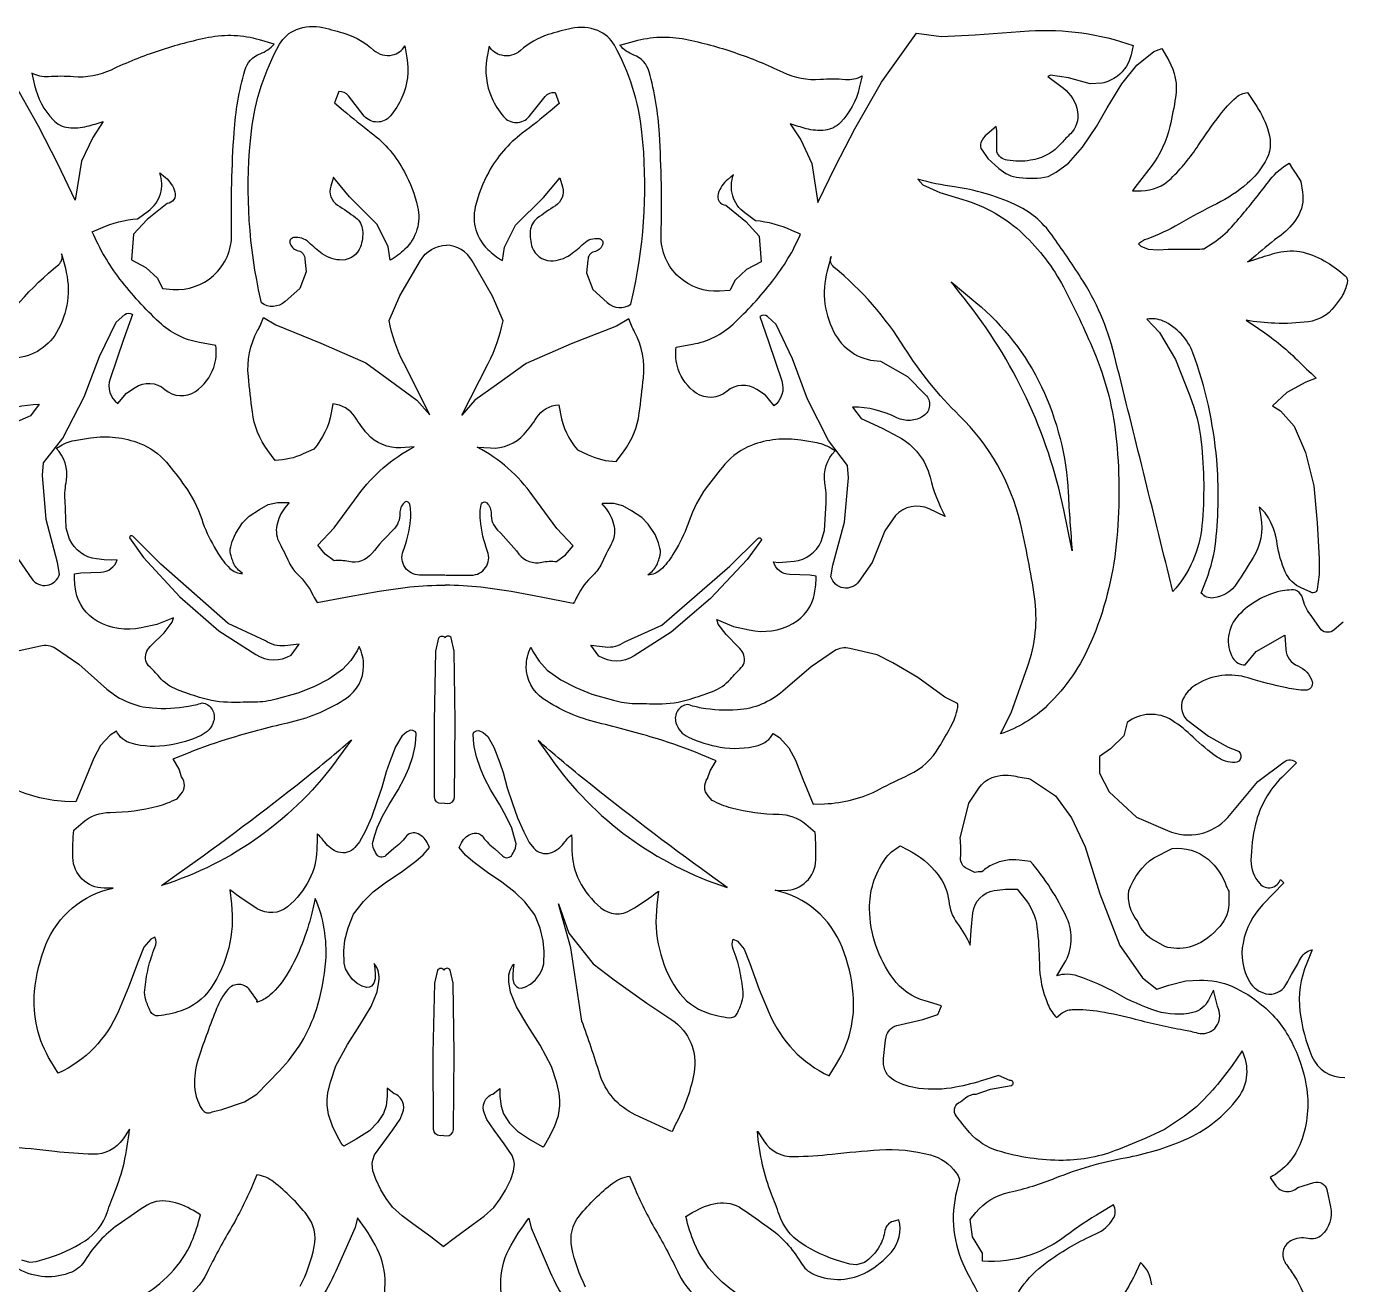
# Model space of a CAD drawing. Header units: millimetres. Extents: x 14385 to 129787, y 107826 to 186798.
# Drawn here: x 24674 to 26580, y 118747 to 120562 of the extents above; entities that cross this region are included whole.
import ezdxf

# ---------------------------------------------------------------- set-up
doc = ezdxf.new("R2010")
doc.units = ezdxf.units.MM
doc.header["$LTSCALE"] = 1000

msp = doc.modelspace()

# ---------------------------------------------------------------- linework, layer by layer
at = {"color": 252, "ltscale": 60}
for points in [[(24468.6, 118365.9, 0), (24487.4, 118344.9, -0.134254)], [(25013.4, 120163.2), (25009.4, 120182.3, -0.079876), (24999.1, 120411.1, -0.099716), (25039.7, 120536.4, -0.17354), (25063.9, 120557.4, -0.149116), (25102.1, 120560.3, -0.024362), (25135.2, 120551.2, -0.103727), (25175.3, 120527.9, 0.241917), (25202.4, 120520.8, 0.20472), (25220.5, 120533.8), (25223.4, 120516.8, -0.14966), (25216.2, 120459.6, -0.071564), (25199.1, 120432.5, -0.462026), (25161.9, 120432.7), (25138.9, 120461.8, 0.25283), (25124.9, 120467.9), (25118.8, 120451.9), (25131.8, 120440.8, 0.01376), (25171.9, 120408.6, -0.107887), (25219.9, 120352.2, -0.065428), (25238.8, 120302, -0.265971), (25220.5, 120240.8, -0.056587), (25199.4, 120224.8), (25196.4, 120243.9), (25180.5, 120276.1), (25140.4, 120316.3), (25120.4, 120340.5), (25117.4, 120344.5), (25113.4, 120331.5, 0.338997), (25123.3, 120304.4, -0.021509), (25149.4, 120286.2, -0.210625), (25159.3, 120268.1, -0.108787), (25156.3, 120244, -0.308748), (25130.1, 120225.1, -0.167773), (25101, 120234.2, -0.033188), (25082, 120250.3, 0.233099), (25059.9, 120257.4, 0.491194), (25054.8, 120248.4, 0.23982), (25066.9, 120238.3, -0.36691), (25075.9, 120226.2), (25077.8, 120208.2), (25068.7, 120184.1), (25047.5, 120165.1, -0.351675), (25013.4, 120163.2, -0.18464)], [(25546.5, 120161.5), (25550.6, 120180.5, 0.079876), (25562.4, 120409.3, 0.099716), (25522.7, 120534.8, 0.17354), (25498.6, 120556, 0.149116), (25460.5, 120559.1, 0.024362), (25427.3, 120550.2, 0.103727), (25387.1, 120527.2, -0.241917), (25359.9, 120520.3, -0.20472), (25341.9, 120533.4), (25338.8, 120516.4, 0.14966), (25345.7, 120459.2, 0.071564), (25362.6, 120432, 0.462026), (25399.8, 120431.9), (25423, 120460.9, -0.25283), (25437.1, 120466.9), (25443.1, 120450.8), (25430, 120439.8, -0.01376), (25389.7, 120407.8, 0.107887), (25341.3, 120351.8, 0.065428), (25322, 120301.7, 0.265971), (25339.9, 120240.4, 0.056587), (25361, 120224.3), (25364, 120243.4), (25380.2, 120275.4), (25420.5, 120315.4), (25440.7, 120339.4), (25443.7, 120343.4), (25447.7, 120330.4, -0.338997), (25437.5, 120303.3, 0.021509), (25411.4, 120285.3, 0.210625), (25401.3, 120267.3, 0.108787), (25404.2, 120243.2, 0.308748), (25430.3, 120224.1, 0.167773), (25459.4, 120233, 0.033188), (25478.5, 120249, -0.233099), (25500.7, 120255.9, -0.491194), (25505.6, 120246.9, -0.23982), (25493.6, 120236.9, 0.36691), (25484.5, 120224.9), (25482.4, 120206.8), (25491.4, 120182.7), (25512.4, 120163.6, 0.351675), (25546.5, 120161.5, 0.18464)], [(25689.2, 120181.1), (25674.1, 120180.1, -0.201835), (25616, 120200.4, -0.219142), (25590.1, 120260.7, 0.021413), (25587.5, 120407.2, 0.051907), (25572.8, 120496.5, 0.240232), (25550.7, 120520.7, -0.127393), (25530.7, 120534.8), (25551.8, 120540.8, -0.119082), (25625.1, 120543.5, -0.032644), (25696.4, 120524.2, -0.029342), (25765.6, 120495.9, 0.131202), (25819.8, 120485.7, -0.038995), (25855.9, 120485.6, 0.142547), (25880, 120490.5), (25876, 120473.5, -0.132886), (25848.7, 120423.4, -0.17566), (25826.6, 120412.4, -0.094996), (25799.4, 120414.5, -0.015958), (25776.4, 120421.6), (25791.4, 120398.5), (25807.3, 120364.3), (25816.2, 120308.1), (25841.4, 120360.2), (25869.7, 120414.3), (25908.1, 120481.4), (25958.6, 120552.2), (25994.2, 120547.4), (26043, 120550), (26120.8, 120555.4, -0.104699), (26270.8, 120534.3), (26268, 120521.1, -0.179823), (26248.2, 120490.3, -0.109638), (26225.6, 120480.1), (26208.8, 120479.2), (26177.8, 120487.7), (26151.6, 120491.5), (26147.8, 120489.7), (26170.3, 120472.7, -0.191687), (26190.8, 120438.9, -0.246451), (26180.4, 120407.1, 0.023821), (26168.1, 120394, -0.092425), (26147.5, 120377.2, -0.084199), (26123, 120368.9, -0.082684), (26089.3, 120369, -0.264376), (26074.3, 120381.2), (26074.4, 120411.2), (26073.5, 120417.8), (26060.3, 120406.6, 0.113533), (26051.5, 120394.7, 0.280001), (26053, 120383.6), (26061.6, 120371.4), (26077.3, 120357.2, 0.157828), (26106.6, 120343.9, 0.072416), (26148.2, 120345.3), (26159.9, 120351.8), (26177.7, 120364.9), (26198.1, 120387.7), (26218, 120417.5), (26233.3, 120444.8), (26254.7, 120479.2), (26276.1, 120506), (26301, 120525.7), (26312.2, 120530.2), (26322.3, 120512.9, -0.173568), (26332.2, 120459.7, -0.017628), (26324, 120417.7, -0.105214), (26296.9, 120360, -0.005117), (26269.9, 120325.1), (26282.6, 120325.1, 0.197675), (26325.7, 120342.7, 0.05177), (26365, 120390.2, -0.014471), (26396.1, 120434.2, -0.051982), (26419.5, 120459.4, -0.148885), (26435.9, 120466.8), (26449.3, 120446.4, -0.07042), (26466.5, 120409.7, -0.211075), (26461.4, 120366.5, -0.080097), (26435.5, 120335.4, -0.065226), (26391.7, 120306.3, 0.017686), (26337, 120276.9, -0.044586), (26290.8, 120255.3, 0.087843), (26278.8, 120248.4), (26282.3, 120244.9), (26292.7, 120240.9), (26307.6, 120239.8), (26321.5, 120240.8), (26349.3, 120240.7, 0.010405), (26373.1, 120241.1), (26386.6, 120250, 0.063472), (26413, 120272.7, 0.010295), (26433.9, 120297, 0.006654), (26451.8, 120319.2, 0.001766), (26468.8, 120341, -0.099777), (26496.2, 120364.7), (26501.1, 120356.8, 0.008423), (26513, 120338.4), (26515.4, 120323, -0.18207), (26507.8, 120286.3, -0.092594), (26484.4, 120261.1, 0.023224), (26448.1, 120231.4, -0.04548), (26436.1, 120222.5), (26449.5, 120227, -0.015141), (26479.4, 120235.8, -0.124361), (26516.1, 120236.2, -0.079425), (26550.8, 120221.7, -0.041524), (26577, 120202.2, -0.288713), (26580, 120192.3, -0.048522), (26572.5, 120173), (26561.1, 120157.8, -0.201961), (26523.8, 120136.1, -0.040115), (26475.6, 120133.8, -0.038978), (26433.9, 120138.4), (26451.7, 120126.4, -0.045002), (26507.7, 120081.1, 0.00052), (26534.9, 120054.7), (26520, 120048.8), (26492.6, 120034), (26472.2, 120014.8), (26483.6, 120007.5), (26503.4, 119985.6), (26519.7, 119947.4), (26531.9, 119899.2), (26536.7, 119845.9), (26539.5, 119794.8), (26539.4, 119771.5), (26536.4, 119750.2, -0.610087), (26526.4, 119746.7), (26514.5, 119751.7, -0.192411), (26490.3, 119775.6, -0.067993), (26479, 119815.3, 0.084769), (26467.7, 119850.6, 0.106643), (26452.9, 119868.5), (26455.3, 119854.1, -0.180358), (26444.2, 119796.1, -0.008638), (26420.7, 119759, -0.218302), (26386.9, 119737.8, -0.257612), (26369.1, 119744.8), (26376.6, 119764.1, 0.06544), (26390.2, 119819.6, 0.048843), (26391.5, 119937.1, 0.066931), (26357.2, 120091.2, 0.201707), (26314.4, 120137, 0.151725), (26290.9, 120139.8), (26308.8, 120120.4), (26332.2, 120081.6), (26352.8, 120029, -0.065631), (26369.2, 119962.6, -0.051341), (26370.2, 119842.3, -0.16104), (26328.4, 119747), (26322.9, 119769.1, 0.00051), (26243.7, 120088.8, 0.082939), (26195.6, 120199.6, 0.010541), (26154, 120260.9, 0.132619), (26100.2, 120305.3, 0.072598), (26013.1, 120330.5, -0.03711), (25960.5, 120341.7), (25967.4, 120333.4), (25992.3, 120322.3), (26025.5, 120312.5, -0.118155), (26112.5, 120262.4, -0.082295), (26170.4, 120186.2, -0.021226), (26214.4, 120093.4, -0.076789), (26247.1, 119963.3, -0.048487), (26246.6, 119815.4, -0.076496), (26210.1, 119674, -0.098573), (26147.5, 119582.9, -0.113725), (26079.6, 119541.6), (26094.9, 119572), (26118.6, 119638.3, 0.123099), (26128.7, 119739.2, 0.021632), (26108.3, 119845.7, 0.142805), (26020.2, 120000.9, -0.060339), (25941.3, 120098.6, 0.080409), (25839.3, 120215, -0.318451), (25835.2, 120230.3), (25829.6, 120209.5, 0.19982), (25841.8, 120116.9, 0.266897), (25906.7, 120079.3), (25945.4, 120057.1), (25971.6, 120030.7, -0.468664), (25968.7, 120000.3, -0.272612), (25929.9, 119997.7, 0.11374), (25866.3, 120013.1), (25878.7, 119996.4), (25909.1, 119982.5), (25932.6, 119970, -0.212032), (25978.1, 119911.8, 0.062005), (26000, 119855), (25976.6, 119866.1, 0.329599), (25928.1, 119856.6), (25912.8, 119834.5), (25894.7, 119789), (25875.2, 119761.4, -0.634135), (25835.1, 119768.4), (25837.9, 119785), (25854.7, 119847.2), (25860.5, 119910.8), (25859.1, 119928.8), (25831.6, 119964.8), (25801.3, 120024.3), (25779.4, 120082.5), (25756, 120132.3), (25743.6, 120143.5, 0.379963), (25732.5, 120143.5), (25744.9, 120107.5), (25764.1, 120050.7, -0.32476), (25752.9, 120014.8), (25740.5, 120030.1), (25728, 120038.4, 0.338062), (25685.1, 120035.8, -0.339181), (25640.8, 120033.2, -0.165947), (25614.7, 120067.8, -0.117821), (25612, 120099.6), (25635.5, 120103.7, 0.145405), (25693.8, 120132.6, 0.039701), (25750.7, 120194.6, 0.062689), (25791.1, 120262.2), (25778.6, 120267.8, 0.080576), (25726.1, 120281.8), (25710.9, 120292.9, -0.337348), (25694.5, 120348.3), (25686.1, 120341.4, 0.145034), (25672.2, 120320.7, 0.476109), (25683.3, 120304), (25712.2, 120280.4), (25731.5, 120259.6), (25734.2, 120222.3), (25713.4, 120211.3), (25696.7, 120196.1), (25689.2, 120181.1)], [(24870.8, 120183.8), (24885.9, 120182.7, 0.201835), (24944.2, 120202.6, 0.219142), (24970.5, 120262.7, -0.021413), (24974, 120409.2, -0.051907), (24989.4, 120498.5, -0.240232), (25011.6, 120522.5, 0.127393), (25031.7, 120536.5), (25010.6, 120542.5, 0.119082), (24937.3, 120545.8, 0.032644), (24866, 120527, 0.029342), (24796.6, 120499.1, -0.131202), (24742.3, 120489.2, 0.038995), (24706.2, 120489.4, -0.142547), (24682.1, 120494.5), (24686, 120477.4, 0.132886), (24713, 120427.1, 0.17566), (24735, 120416, 0.094996), (24762.2, 120417.9, 0.015958), (24785.3, 120424.9), (24770.1, 120401.9), (24754, 120367.8), (24744.7, 120311.6), (24719.8, 120363.9), (24691.9, 120418.2), (24653.9, 120485.5)], [(24662.8, 119793.1), (24682.1, 119765.3, 0.634135), (24722.2, 119772.1), (24719.5, 119788.7), (24703.1, 119851), (24697.8, 119914.6), (24699.2, 119932.6), (24727, 119968.4), (24757.7, 120027.8), (24780, 120085.8), (24803.7, 120135.5), (24816.2, 120146.5, -0.379963), (24827.3, 120146.5), (24814.7, 120110.6), (24795.1, 120053.9, 0.32476), (24806.1, 120018), (24818.6, 120033.1), (24831.1, 120041.4, -0.338062), (24874, 120038.5, 0.339181), (24918.2, 120035.6, 0.165947), (24944.6, 120070, 0.117821), (24947.5, 120101.8), (24924, 120106.1, -0.145405), (24866, 120135.3, -0.039701), (24809.4, 120197.7, -0.062689), (24769.5, 120265.6), (24782, 120271.1, -0.080576), (24834.6, 120284.7), (24849.9, 120295.7, 0.337348), (24866.7, 120351), (24875, 120344.1, -0.145034), (24888.7, 120323.3, -0.476109), (24877.6, 120306.7), (24848.5, 120283.3), (24829, 120262.6), (24826.1, 120225.3), (24846.9, 120214.2), (24863.4, 120198.9), (24870.8, 120183.8)], [(25278.1, 119770.7), (25241.4, 119770.8, -0.524855), (25217.8, 119805.2, 0.06499), (25228.6, 119850.2, 0.077945), (25227.5, 119872.7, 0.602498), (25219.2, 119875.1, 0.201106), (25213.2, 119859.7, -0.208052), (25203.7, 119836.1, 0.029867), (25172.7, 119801.8, -0.285621), (25139.5, 119790.1, 0.079267), (25118.2, 119791.4), (25105.2, 119800.9), (25094.6, 119813.9), (25118.4, 119838.7), (25152.9, 119886, -0.11493), (25233.7, 119955.6), (25214.7, 119954.4, -0.23158), (25166.2, 119974.7, -0.039521), (25148.5, 119998.5, 0.240118), (25116.6, 120017.5), (25114.2, 120004.5, -0.1336), (25089.1, 119952.5), (25073.7, 119945.4, -0.10094), (25033.4, 119936.1), (25022.7, 119950.3, -0.13045), (25000.4, 120006.1, -0.004587), (24994.6, 120057, -0.151538), (25007.9, 120123.3, 0.041118), (25016.3, 120142.2), (25034, 120131.5), (25099.1, 120105.2), (25164.2, 120076.6), (25206.7, 120045.6), (25237.5, 120023), (25256.4, 120001.7), (25218.7, 120076.4, -0.068511), (25197.6, 120138), (25213.1, 120173.5), (25242.9, 120224.3, -0.255876), (25280.2, 120246.7, 0.959043)], [(25279.2, 119770.7), (25316, 119770.6, 0.524855), (25339.8, 119804.8, -0.06499), (25329.3, 119849.9, -0.077945), (25330.5, 119872.4, -0.602498), (25338.8, 119874.7, -0.201106), (25344.7, 119859.3, 0.208052), (25354.1, 119835.6, -0.029867), (25384.8, 119801.1, 0.285621), (25417.9, 119789.2, -0.079267), (25439.3, 119790.3), (25452.3, 119799.7), (25463, 119812.7), (25439.4, 119837.7), (25405.2, 119885.1, 0.11493), (25324.9, 119955.3), (25343.8, 119954, 0.23158), (25392.5, 119974, 0.039521), (25410.3, 119997.6, -0.240118), (25442.4, 120016.4), (25444.7, 120003.4, 0.1336), (25469.4, 119951.2), (25484.8, 119944.1, 0.10094), (25525.1, 119934.5), (25535.8, 119948.6, 0.13045), (25558.5, 120004.2, 0.004587), (25564.6, 120055.1, 0.151538), (25551.8, 120121.5, -0.041118), (25543.5, 120140.4), (25525.7, 120129.8), (25460.5, 120104), (25395.2, 120075.8), (25352.4, 120045.2), (25321.5, 120022.8), (25302.5, 120001.5), (25340.7, 120076, 0.068511), (25362.2, 120137.5), (25346.9, 120173.1), (25317.5, 120224.1, 0.255876), (25280.2, 120246.7, -0.959043)], [(24618.2, 120102.9, -0.080409), (24721, 120218.7, 0.318451), (24725.2, 120233.9), (24730.6, 120213.2, -0.19982), (24717.9, 120120.6, -0.266897), (24652.7, 120083.5)], [(26183.2, 119805.5), (26170.9, 119864.7, 0.118392), (26027.1, 120170.2, -0.001949), (26008.5, 120193.6), (26044.2, 120163.9, -0.108753), (26138.8, 120042.2, -0.099058), (26177.3, 119889.6, 0.010753), (26183.2, 119805.5, -3.234798)], [(24628.9, 120002, -0.11374), (24692.6, 120017), (24680.1, 120000.4), (24649.6, 119986.7)], [(24717.5, 119953.9), (24717.6, 119953.8), (24723.4, 119957.2, -0.095534), (24746.7, 119965.4), (24767.1, 119968.6, -0.131756), (24838, 119960.7, -0.12526), (24876.3, 119933.4, -0.019876), (24902.9, 119899.1, -0.074458), (24927.3, 119851.3, 0.050652), (24945.4, 119811.3, 0), (24950.6, 119802.4, 0.073322), (24968.1, 119780.4, 0.184568), (24986.3, 119773), (24982.1, 119776.5, -0.136745), (24972, 119791.3, 0.002041), (24969.6, 119798.3, -0.158675), (24969.3, 119811.6), (24971.4, 119819.3), (24976.3, 119831.2), (24986.2, 119846.2), (24995.7, 119855.7), (25010.5, 119865.1), (25023.1, 119872.4), (25036.5, 119875.5), (25052.2, 119875.5, -1.220098), (25051.9, 119873.7), (25047.3, 119867.8, 0.114688), (25035.7, 119842.2, 0.175891), (25039.4, 119817, -0.017992), (25053.4, 119788.9, 0.099375), (25065.4, 119772.1, -0.094084), (25088.1, 119741.2, 0.027785), (25093.7, 119731), (25140, 119739.7), (25183.5, 119747.6), (25227.4, 119753.7, -0.017641), (25278.6, 119756.3, -1.557123)], [(25841, 119950.1), (25840.9, 119950), (25835.2, 119953.5, 0.095534), (25811.9, 119961.9), (25791.6, 119965.2, 0.131756), (25720.6, 119957.8, 0.12526), (25682.1, 119930.7, 0.019876), (25655.2, 119896.6, 0.074458), (25630.5, 119849, -0.050652), (25612.2, 119809.1, 0), (25606.9, 119800.2, -0.073322), (25589.3, 119778.4, -0.184568), (25571, 119771.1), (25575.2, 119774.6, 0.136745), (25585.5, 119789.3, -0.002041), (25587.9, 119796.3, 0.158675), (25588.3, 119809.6), (25586.2, 119817.3), (25581.4, 119829.2), (25571.6, 119844.3), (25562.2, 119853.8), (25547.5, 119863.3), (25534.9, 119870.7), (25521.6, 119873.9), (25505.8, 119874, 1.220098), (25506.1, 119872.2), (25510.7, 119866.2, -0.114688), (25522.1, 119840.6, -0.175891), (25518.2, 119815.4, 0.017992), (25504.1, 119787.4, -0.099375), (25491.9, 119770.7, 0.094084), (25469, 119740, -0.027785), (25463.4, 119729.8), (25417.1, 119738.7), (25373.7, 119746.9), (25329.9, 119753.4, 0.017641), (25278.6, 119756.3, 1.557123)], [(25194.8, 119030.8), (25195, 119019.2), (25193.2, 119005.4), (25189.5, 118994.3), (25180.7, 118981.1), (25169.4, 118969.3), (25150.3, 118957), (25132.4, 118947), (25130.1, 118949.2), (25123.8, 118960), (25115.8, 118975.9), (25110.3, 118992.6), (25108.2, 119006.4), (25108.2, 119014.1), (25109.3, 119024.5), (25112.9, 119039.4), (25120.7, 119063.1), (25137.5, 119093.8), (25155.5, 119121.6), (25172, 119148.7), (25180.5, 119169.9), (25182.9, 119184.7, 0.213518), (25176.2, 119210.3), (25177, 119203.2), (25177.6, 119194.8), (25177.6, 119188.5), (25175.6, 119182.3), (25172.2, 119177.9), (25169.2, 119176.3), (25164.8, 119175.8), (25158.9, 119177.8), (25151.8, 119181.6), (25144.5, 119187.9), (25139, 119195.6), (25134.9, 119202.7), (25132.7, 119210.9), (25132.2, 119229), (25133.9, 119244.1), (25138.5, 119262.2), (25146.2, 119281.8), (25160.9, 119300.1), (25174.6, 119313.7), (25193.9, 119328.3), (25214.9, 119342.3), (25236.2, 119357.9), (25246.7, 119367.1), (25256, 119377.8), (25252.6, 119384.9, 0.212546), (25236.8, 119398.3, 0.314455), (25221.7, 119393.3, -0.079098), (25204.6, 119376.5), (25193.1, 119366.1, -0.482931), (25179.4, 119368.3, -0.029069), (25174.8, 119377.8), (25173.8, 119383.7), (25177, 119395.6), (25180.3, 119406.3), (25188.3, 119422.9), (25197.9, 119439.9), (25210.7, 119460.8), (25220, 119478.1), (25225.9, 119492.2), (25232.1, 119509), (25235.3, 119523.9), (25236.3, 119533), (25236.8, 119542.2), (25235.8, 119544.7), (25231.9, 119546.6), (25228.5, 119546.9), (25222.6, 119544.2), (25215.8, 119538.4), (25207, 119522.8), (25198.1, 119500.4), (25193.2, 119486.8), (25187.3, 119464.4), (25180.1, 119443.6), (25172.2, 119421.2), (25162.9, 119401), (25154.9, 119385.8), (25148.3, 119378, -0.306126), (25124.2, 119371.2, -0.158397), (25104.9, 119385.4, 0.059864), (25094, 119397.4), (25093.7, 119390.8), (25093.4, 119374.5, -0.11495), (25082.5, 119331.4, -0.100469), (25051.3, 119292.5, -0.323795), (25007.5, 119289.5, -0.023593), (24967.8, 119317), (24970.2, 119296.5, -0.180205), (24940.5, 119175.1, -0.167494), (24896, 119141.8, -0.048423), (24864.8, 119135.1, -0.317786), (24853.4, 119141.3, -0.036534), (24846.6, 119158.1, -0.103243), (24845.1, 119172.4, -0.029933), (24850.2, 119203.7, -0.046267), (24859.9, 119233.7, 0.203764), (24859.9, 119248.3), (24853.7, 119245.5), (24844, 119234.1), (24835.6, 119213.6), (24821.8, 119176.2), (24807.1, 119141.8, -0.185259), (24720.2, 119052.2), (24709.6, 119069.5, -0.162174), (24686.2, 119170.2, -0.07271), (24702.6, 119237.9, -0.249629), (24799.5, 119319.2), (24786.4, 119319.3, -0.407333), (24741.5, 119363.4, -0.024606), (24742.6, 119402.9), (24756.2, 119414.3, -0.176286), (24795.1, 119428.5, 0.064933), (24863.6, 119437.4, 0.053931), (24891.7, 119448.2), (24897.4, 119454.8, 0.357356), (24898.3, 119479.8), (24894.7, 119490.8), (24886.1, 119505.6), (24908.3, 119514.5, -0.02378), (24971.1, 119536.5, -0.014949), (25056.9, 119559.1, 0.089495), (25136.1, 119593.3, 0.250525), (25160.9, 119639.3, 0.114611), (25154.5, 119667.6), (25151.6, 119661.5), (25142.5, 119647.6), (25130.6, 119634.5), (25110.9, 119620.6), (25089.1, 119609.6), (25066.1, 119600.3), (25034.9, 119591.8, -0.06296), (25003.7, 119587.4, -0.002767), (24970.5, 119587.1, -0.078161), (24924.2, 119594.2, -0.013891), (24892.3, 119605.4, -0.123465), (24866.2, 119623.6, 0.02076), (24850.7, 119640, -0.187974), (24846.2, 119649.9, -0.240046), (24854.9, 119669.5), (24873, 119687.5), (24884.5, 119702.6), (24886.6, 119709.1), (24862.4, 119699.4), (24839.8, 119694.5, -0.183405), (24776.7, 119704.2, -0.22229), (24745.7, 119747.7, -0.051594), (24743.7, 119772.7), (24752.7, 119774.1), (24781.8, 119774.8, 0.325219), (24805.2, 119792.8), (24797.8, 119792), (24786.4, 119792.8), (24775.3, 119794.1, -0.267232), (24736.8, 119822.5), (24732, 119838.5), (24730.1, 119878.6, -0.060306), (24732.2, 119907.5, 0.226962), (24717.5, 119953.9, 0.269515)], [(25357.6, 119030.2), (25357.4, 119018.6), (25359.1, 119004.8), (25362.7, 118993.7), (25371.4, 118980.4), (25382.7, 118968.6), (25401.6, 118956.2), (25419.5, 118946.1), (25421.8, 118948.2), (25428.1, 118959), (25436.3, 118974.9), (25441.9, 118991.5), (25444.1, 119005.3), (25444.1, 119013), (25443, 119023.4), (25439.5, 119038.4), (25431.9, 119062), (25415.4, 119092.9), (25397.6, 119120.8), (25381.2, 119148), (25372.9, 119169.3), (25370.5, 119184.1, -0.213518), (25377.4, 119209.7), (25376.6, 119202.5), (25375.9, 119194.1), (25375.9, 119187.8), (25377.8, 119181.6), (25381.2, 119177.2), (25384.2, 119175.6), (25388.6, 119175.1), (25394.5, 119177), (25401.6, 119180.7), (25409, 119187), (25414.5, 119194.7), (25418.6, 119201.8), (25420.9, 119209.9), (25421.5, 119228), (25420, 119243.2), (25415.5, 119261.3), (25407.9, 119280.9), (25393.3, 119299.3), (25379.7, 119313), (25360.5, 119327.7), (25339.6, 119341.9), (25318.4, 119357.6), (25307.9, 119366.9), (25298.7, 119377.6), (25302.1, 119384.7, -0.212546), (25318, 119398.1, -0.314455), (25333.1, 119392.9, 0.079098), (25350.2, 119376), (25361.6, 119365.5, 0.482931), (25375.3, 119367.6, 0.029069), (25379.9, 119377.1), (25380.9, 119383), (25377.8, 119394.9), (25374.7, 119405.7), (25366.7, 119422.3), (25357.2, 119439.4), (25344.6, 119460.4), (25335.4, 119477.7), (25329.6, 119491.9), (25323.5, 119508.7), (25320.4, 119523.6), (25319.5, 119532.7), (25319, 119541.9), (25320, 119544.4), (25323.9, 119546.3), (25327.3, 119546.5), (25333.2, 119543.8), (25340, 119538), (25348.7, 119522.3), (25357.4, 119499.9), (25362.3, 119486.2), (25368.1, 119463.8), (25375.1, 119442.9), (25382.8, 119420.5), (25392, 119400.2), (25399.8, 119384.9), (25406.4, 119377.1, 0.306126), (25430.5, 119370.2, 0.158397), (25449.9, 119384.3, -0.059864), (25460.9, 119396.2), (25461.1, 119389.6), (25461.3, 119373.3, 0.11495), (25471.9, 119330.1, 0.100469), (25502.9, 119291, 0.323795), (25546.6, 119287.7, 0.023593), (25586.5, 119314.9), (25584, 119294.5, 0.180205), (25612.9, 119172.9, 0.167494), (25657.2, 119139.3, 0.048423), (25688.3, 119132.3, 0.317786), (25699.8, 119138.5, 0.036534), (25706.7, 119155.2, 0.103243), (25708.3, 119169.5, 0.029933), (25703.4, 119200.8, 0.046267), (25693.9, 119231, -0.203764), (25693.9, 119245.5), (25700.1, 119242.7), (25709.7, 119231.2), (25718, 119210.7), (25731.6, 119173.1), (25746.1, 119138.7, 0.185259), (25832.4, 119048.5), (25843.1, 119065.7, 0.162174), (25867.2, 119166.2, 0.07271), (25851.2, 119234.1, 0.249629), (25754.8, 119316.1), (25768, 119316, 0.407333), (25813.2, 119359.9, 0.024606), (25812.3, 119399.3), (25798.7, 119410.9, 0.176286), (25759.9, 119425.3, -0.064933), (25691.5, 119434.7, -0.053931), (25663.5, 119445.7), (25657.8, 119452.3, -0.357356), (25657, 119477.2), (25660.8, 119488.3), (25669.4, 119503), (25647.3, 119512.1, 0.02378), (25584.7, 119534.4, 0.014949), (25499.1, 119557.7, -0.089495), (25420, 119592.3, -0.250525), (25395.5, 119638.5, -0.114611), (25402.2, 119666.8), (25405, 119660.6), (25414, 119646.7), (25425.8, 119633.5), (25445.5, 119619.5), (25467.2, 119608.4), (25490.1, 119598.9), (25521.2, 119590.2, 0.06296), (25552.4, 119585.6, 0.002767), (25585.6, 119585.1, 0.078161), (25631.9, 119591.9, 0.013891), (25664, 119602.8, 0.123465), (25690.1, 119620.8, -0.02076), (25705.7, 119637.2, 0.187974), (25710.3, 119647, 0.240046), (25701.7, 119666.7), (25683.8, 119684.8), (25672.3, 119700), (25670.3, 119706.5), (25694.5, 119696.6), (25717, 119691.6, 0.183405), (25780.2, 119700.8, 0.22229), (25811.5, 119744.2, 0.051594), (25813.6, 119769.1), (25804.7, 119770.6), (25775.6, 119771.5, -0.325219), (25752.2, 119789.6), (25759.6, 119788.8), (25771.1, 119789.6), (25782.2, 119790.8, 0.267232), (25820.8, 119818.9), (25825.8, 119834.9), (25828, 119875, 0.060306), (25826.1, 119903.9, -0.226962), (25841, 119950.1, -0.269515)], [(25068, 119671.1), (25047.3, 119668.7, -0.188172), (25019.2, 119676.1), (24965.6, 119700.7), (24868.3, 119786.3), (24828.1, 119826.7, 0.672802), (24823, 119824.5), (24843.1, 119796), (24895.8, 119739.3), (24952.2, 119690.4), (25005.5, 119656, 0.287175), (25056.3, 119655.3), (25068, 119671.1)], [(25488.7, 119669.7), (25509.4, 119667.2, 0.188172), (25537.5, 119674.4), (25591.2, 119698.6), (25689.1, 119783.6), (25729.5, 119823.7, -0.672802), (25734.7, 119821.5), (25714.4, 119793.1), (25661.3, 119736.8), (25604.6, 119688.3), (25551.1, 119654.2, -0.287175), (25500.2, 119653.9), (25488.7, 119669.7)], [(26573.9, 119702.8), (26561.1, 119691.7, -0.375483), (26542.1, 119691.8), (26526.3, 119714.1, -0.092115), (26515.2, 119737.9, 0.416829), (26496.2, 119749.1, 0.054674), (26483.5, 119747.5, 0.146498), (26423.1, 119712.8, 0.15766), (26408.7, 119682.7, 0.165243), (26414.9, 119651, 0.280388), (26432.4, 119641.4), (26448.3, 119660.4), (26489.7, 119684.1), (26491.2, 119663.4, 0.285563), (26508.6, 119639.6, -0.223975), (26529.1, 119617.3, -0.51557), (26519.6, 119604.6, -0.045952), (26492.6, 119607.9, -0.021315), (26437.1, 119622.4, 0.213644), (26362.4, 119613.1, 0.119127), (26344.9, 119595.7, 0.33346), (26348, 119562.4), (26379.6, 119538.5), (26408.2, 119522.5), (26420.8, 119517.7, -0.835755), (26417.6, 119500.3, -0.151692), (26392.2, 119508.3, -0.04081), (26357.4, 119537, 0.049548), (26327.3, 119560.9, 0.318973), (26262.2, 119557.9), (26257.4, 119538.9), (26238.3, 119519.9), (26222.4, 119508.9), (26222.3, 119485.1), (26236.5, 119458.1), (26276, 119421.4), (26320.4, 119402.3, 0.319887), (26407.8, 119421), (26450.9, 119473.2), (26489.1, 119501.6, -0.384229), (26506.5, 119500), (26485.8, 119479.4, 0.139082), (26447.5, 119411.4, 0.056224), (26441, 119359, 0.188517), (26453.6, 119325.7, 0.57335), (26483.7, 119331.9), (26488.5, 119327.1), (26458.2, 119295.5, 0.14339), (26429.5, 119240.1, 0.182203), (26438.8, 119184.5, 0.20693), (26462.6, 119167, 0.332566), (26491.2, 119179.6, -0.000041), (26513.5, 119219.2, -0.228637), (26529.4, 119230.2), (26521.4, 119211.2, 0.130463), (26511.7, 119141.5, 0.069373), (26528.9, 119076.4, 0.312494), (26576.5, 119046.1, 0.959256)], [(25277.6, 119441.6), (25272.8, 119441.2, -0.409062), (25263.2, 119450.1), (25263, 119560), (25265.2, 119661.2), (25269.5, 119680.1, -0.617805), (25278.4, 119680)], [(25277.6, 119441.6), (25282.3, 119441.1, 0.409062), (25292, 119450), (25293, 119559.9), (25291.5, 119661.2), (25287.3, 119680, 0.617805), (25278.4, 119680)], [(24655.1, 119659.8), (24694.5, 119668.7, -0.187824), (24716.5, 119665.4), (24750, 119642), (24790.6, 119606.4, 0.163174), (24855.8, 119579.1, 0.059874), (24908.2, 119581.5, 0.042987), (24927.8, 119586.5, 6.764306)], [(25628.3, 119584.2, 0.460057), (25611.4, 119557.8, 0.214393), (25629.4, 119537, 0.06455), (25675.3, 119522.7, 0.109591), (25730.2, 119525.1, 0.213156), (25751.6, 119542.4), (25760.6, 119536.6), (25774.2, 119521.7), (25783.8, 119503.6), (25794.7, 119476.4), (25809.4, 119440.2), (25825.6, 119440.8, 0.111446), (25905.2, 119461.9, -0.010287), (25947.9, 119483, 0.152929), (25991.3, 119522.9, 0.001995), (26007.6, 119551.3, 0.082195), (26018, 119579.7, 0.130085), (26017.6, 119585.5), (25999.5, 119594.6), (25960.2, 119623.2), (25924.1, 119644), (25901.5, 119655.7), (25862.1, 119664.8, 0.187824), (25840.1, 119661.7), (25806.4, 119638.5), (25765.6, 119603.2, -0.163174), (25700.2, 119576.3, -0.059874), (25647.9, 119579, -0.042987), (25628.3, 119584.2, -6.764306)], [(24927.8, 119586.5, -0.460057), (24944.5, 119560, -0.214393), (24926.4, 119539.4, -0.06455), (24880.4, 119525.3, -0.109591), (24825.5, 119528.1, -0.213156), (24804.2, 119545.6), (24795.2, 119539.8), (24781.5, 119525), (24771.8, 119506.9), (24760.7, 119479.9), (24745.7, 119443.7), (24729.6, 119444.4, -0.111446), (24650.1, 119466, 0.010287)], [(25143.2, 119533.1), (25124.8, 119507.5, -0.16228), (24869.2, 119323), (24894.9, 119341.2, 0.013779), (25075.9, 119477.2, 0.010574), (25143.2, 119533.1, 0.034077)], [(25412.5, 119532.2), (25430.8, 119506.5, 0.16228), (25685.2, 119320.3), (25659.6, 119338.7, -0.013779), (25479.5, 119475.9, -0.010574), (25412.5, 119532.2, -0.034077)], [(26094.7, 118700, -0.155026), (26113.7, 118748.4, -0.066775), (26148.9, 118781.5, -0.050486), (26217.2, 118820.7, 0.148858), (26242.4, 118842.6, 0.285487), (26242.5, 118862.3), (26224.5, 118851.6, 0.027888), (26174.1, 118817.7, -0.080707), (26121.9, 118790, -0.099682), (26053.6, 118781.3), (26053.6, 118793), (26039.4, 118816.3), (26035.8, 118841.5), (26044, 118851.3, -0.169842), (26092.6, 118880.8, 0.044738), (26159.1, 118901.2, -0.052158), (26259.7, 118930.4, 0.057041), (26345.1, 118956.2, 0.130037), (26422.6, 119016.9, 0.289937), (26428.1, 119084.5), (26419.1, 119071.1, -0.055401), (26362.3, 119004), (26345.2, 118990.6), (26316.4, 118971), (26289.4, 118958.5), (26249.9, 118942.5, -0.094594), (26169.9, 118926.6, -0.076414), (26075.7, 118940.4, -0.139775), (26035.3, 118966.5, -0.018427), (26015.7, 118990.8, -0.443984), (26019.3, 119009.6, 0.040851), (26029.2, 119016.8, -0.18767), (26044.5, 119022.1), (26065.2, 119029.2), (26094.8, 119034.5, 1.067769), (26093.1, 119041.7), (26076.9, 119048.9), (26057.1, 119042.7, -0.029025), (26014.9, 119032.1, -0.079102), (25961.9, 119030.5, -0.095265), (25926, 119042.2, -0.282654), (25910.9, 119069.2, -0.033654), (25914.6, 119104.2, -0.287968), (25929.9, 119121.2), (25967.6, 119130), (25989.2, 119137.1), (25994.6, 119149.7), (25971.2, 119156.5, -0.164547), (25924.6, 119188.9, -0.157341), (25890.8, 119289.5, -0.156473), (25912.6, 119360.3, -0.122592), (25935.1, 119380), (25945.9, 119374.6, -0.110891), (25989.7, 119338.5, -0.141342), (26004.9, 119300.8, 0.13435), (26017.3, 119268.5, -0.048782), (26036.1, 119237), (26037.1, 119258.5), (26039.8, 119283.7, -0.337196), (26070.5, 119315.8, -0.054614), (26103.7, 119317.5), (26113.5, 119305.8, -0.146003), (26132.3, 119262.7, -0.026933), (26135.7, 119210.7, 0.097374), (26148.1, 119151.4, 0.0928), (26160.6, 119132.5), (26166.9, 119137.9, -0.170428), (26183.1, 119144.1, -0.049785), (26223.5, 119141.3, -0.022462), (26273.7, 119130.4, 0.020712), (26343.7, 119114.9, -0.020444), (26364.3, 119110.3, 0.582032), (26395, 119141.6, -0.011934), (26387, 119172.1), (26379.8, 119157.8, -0.219682), (26357.2, 119139.9, -0.13901), (26305.2, 119141.9, -0.050745), (26247.8, 119167.2, 0.047833), (26191.3, 119192.5, 0.162561), (26160.8, 119192.6), (26171.6, 119210.5, 0.247912), (26175.4, 119276, 0.072314), (26122.7, 119357.8), (26106.5, 119359.7, 0.138665), (26068.8, 119353.5, 0.073639), (26052.6, 119342.8, 0.020771), (26042.7, 119342), (26031.1, 119347.4, -0.312959), (26022.1, 119362.7, 0.052931), (26021.3, 119391.4), (26034.1, 119441.6), (26048.5, 119463.4, -0.156579), (26067.4, 119478.6, -0.142973), (26098.8, 119481.2, 0.007822), (26123.1, 119476.6), (26158.9, 119452.3), (26182.1, 119420.8), (26201.8, 119378.6), (26223.1, 119311.2), (26251.6, 119236.6), (26284.6, 119189.9), (26305.2, 119173.7), (26322.7, 119179.4), (26346.9, 119185.6), (26366.7, 119186.4, -0.116371), (26414.3, 119177.3, -0.067312), (26456.4, 119151.1, -0.100608), (26499.3, 119098.1, -0.078462), (26520.7, 119034.3, -0.130164), (26513.1, 118953, -0.183208), (26468.9, 118902), (26476.1, 118891.2, 0.4658), (26508.4, 118887.5), (26531.8, 118894.6, -0.411293), (26550.6, 118884.7), (26555.9, 118859.6, -0.262348), (26543.2, 118819.2, -0.249899), (26523.4, 118813.9, 0.184817), (26498.3, 118810.4, 0.449371), (26491, 118778.1, -0.007335), (26503.5, 118760.1, -0.114907), (26522.2, 118711.1, 0.057934)], [(26409.1, 119314.7), (26409, 119295.7, -0.189325), (26392.4, 119260.1, -0.146483), (26351.6, 119234, -0.131894), (26316.9, 119234.9), (26304.1, 119242.4, -0.197167), (26277.1, 119272.3, -0.215658), (26265, 119315.6, -0.158317), (26300.7, 119363), (26327.3, 119376.5, -0.197111), (26379.1, 119360.8, -0.135762), (26405.9, 119321.1, 0.034104), (26409.1, 119314.7, -0.681656)], [(25008, 119156.7), (24996.9, 119172.1, 0.486395), (24965.2, 119173.2, 0.081306), (24948.8, 119145.7, 0.012604), (24923, 119075.4, 0.078855), (24916.8, 119038.7, 0.145983), (24927.9, 118999.9, 0.415714), (24942.2, 118996.8), (24956.5, 118999.8), (24989.2, 119010.9), (25006.6, 119022.1), (25039.4, 119055.6, 0.116189), (25092.7, 119144.2, 0.060771), (25106.3, 119214.6, 0.117519), (25091.2, 119304.4), (25086.1, 119283, -0.070465), (25052.1, 119197.4, -0.083906), (25025.4, 119164.8, -0.094922), (25008, 119154.7, -1.41757), (25008, 119156.7, -11.664958)], [(25605.1, 118968.2), (25552.8, 118992.5, -0.211584), (25501.6, 119051, 0.012605), (25475.7, 119127.6), (25459.9, 119233.3), (25442, 119296.8), (25457, 119254.4), (25492.1, 119210.1), (25522.2, 119186.8), (25569.4, 119153.4), (25605.6, 119129.2, -0.298196), (25637.6, 119053.6, -0.0794), (25612.2, 118981.2, 0.030441), (25605.9, 118967.8, -0.843944)], [(25276, 118962.6), (25271.2, 118962.2, -0.409062), (25261.6, 118971.1), (25261.4, 119081), (25263.6, 119182.2), (25267.9, 119201.1, -0.617805), (25276.8, 119201)], [(25276, 118962.6), (25280.7, 118962.1, 0.409062), (25290.4, 118971), (25291.4, 119080.9), (25289.9, 119182.2), (25285.7, 119201, 0.617805), (25276.8, 119201)], [(25275.5, 118802.6), (25257.7, 118816.2), (25232, 118834.9), (25216.7, 118846.7), (25202.7, 118859.3), (25193.4, 118871.5), (25185.9, 118884.1), (25178.5, 118899.6), (25174.3, 118911.7), (25173.4, 118922), (25174, 118926.9), (25176.8, 118934.4), (25188.5, 118950.9), (25203, 118970.5), (25213.4, 118985.9), (25217.1, 118994.7, 0.427512), (25205.1, 119022.8), (25194.8, 119030.8, 2.103208)], [(25275.5, 118802.6), (25293.3, 118816), (25319.1, 118834.6), (25334.6, 118846.3), (25348.6, 118858.8), (25358, 118871), (25365.5, 118883.5), (25373.1, 118898.9), (25377.3, 118911.1), (25378.3, 118921.3), (25377.8, 118926.2), (25375, 118933.7), (25363.4, 118950.3), (25349, 118970), (25338.8, 118985.5), (25335.1, 118994.4, -0.427512), (25347.3, 119022.3), (25357.6, 119030.2, -2.103208)], [(24667.4, 118783.1), (24679, 118779.9), (24688.3, 118780.7), (24701.5, 118784.5, 0.072398), (24759, 118810.7, 0.170134), (24790.9, 118851.6, -0.015731), (24801.9, 118881, 0.039767), (24815.2, 118922.8, 0.034109), (24823.1, 118971.6), (24813.8, 118957.7, -0.257962), (24770.3, 118935.4, -0.021403), (24715.2, 118939.4, 0.011233), (24647, 118945.9, 0.081423)], [(25712.3, 118726, -0.065844), (25668.2, 118761, -0.09375), (25638.1, 118806.8, -0.043811), (25625.9, 118845.6), (25636, 118851.7, -0.09547), (25670.9, 118864.8, -0.194617), (25706.6, 118856.9, -0.003943), (25744.5, 118830.5, -0.105504), (25791.6, 118779.2, 0.157955), (25810.9, 118762.1, 0.234803), (25887.2, 118765.9, 0.086772), (25922.2, 118794.4, 0.245003), (25933.2, 118840.9), (25924.7, 118838.6, 0.29915), (25913, 118825.5, -0.095427), (25905.2, 118803, -0.106606), (25883.4, 118779.1), (25871.7, 118776), (25862.4, 118776.8), (25849.3, 118780.7, -0.072398), (25792, 118807.3, -0.170134), (25760.3, 118848.4, 0.015731), (25749.5, 118877.9, -0.039767), (25736.5, 118919.8, -0.034109), (25728.9, 118968.6), (25738.2, 118954.6, 0.257962), (25781.5, 118932, 0.021403), (25836.6, 118935.7, -0.011233), (25904.9, 118941.7, -0.081423), (25978.5, 118934.5, -0.174242), (26015.6, 118908.8, -0.068846), (26020.7, 118899.2, -0.696164)], [(25069.4, 118745, 0.065482), (25089.7, 118802.3, 0.223914), (25079, 118848, 0.060184), (25031.1, 118895.5, 0.129593), (25007, 118905.7), (25000.7, 118891, -0.032595), (24968.7, 118827.6, 0.02039), (24935.2, 118765, -0.15102), (24896.3, 118723.2, -0.039797)], [(25481.2, 118743.7, -0.065482), (25461.2, 118801.1, -0.223914), (25472.2, 118846.7, -0.060184), (25520.4, 118893.9, -0.129593), (25544.6, 118903.9), (25550.8, 118889.2, 0.032595), (25582.4, 118825.6, -0.02039), (25615.5, 118762.7, 0.15102), (25654.1, 118720.7, 0.039797)], [(26020.7, 118899.2), (26016.5, 118883, 0.178841), (26028.3, 118771.5, 0.037657), (26090.9, 118665.9, 0.037014), (26173.8, 118564.2, -0.154099), (26220.1, 118468.8, -0.033235), (26224, 118420.1), (26227.7, 118415.1), (26230.4, 118411.9), (26237.3, 118412.9), (26250.6, 118422.5, -0.313465), (26271.9, 118421.5, -0.088735), (26282.5, 118409.2)], [(24838.1, 118728.9, 0.065844), (24882.4, 118763.6, 0.09375), (24912.8, 118809.2, 0.043811), (24925.4, 118847.9), (24915.3, 118854.1, 0.09547), (24880.4, 118867.4, 0.194617), (24844.7, 118859.8, 0.003943), (24806.7, 118833.6, 0.105504), (24759.2, 118782.6, -0.157955), (24739.7, 118765.6, -0.234803), (24663.5, 118769.9, -0.086772)], [(25187.1, 118699.7, 0.03859), (25191.9, 118748.5, 0.123056), (25180.4, 118798.9, 0.048222), (25151.9, 118843.9), (25148.7, 118830), (25120.6, 118766.6, -0.082921), (25067.6, 118686.2, -0.101771)], [(25363.2, 118699.1, -0.03859), (25358.7, 118748, -0.123056), (25370.5, 118798.3, -0.048222), (25399.3, 118843.1), (25402.4, 118829.2), (25430.1, 118765.5, 0.082921), (25482.5, 118684.8, 0.101771)], [(26297.8, 118746.9, 0.197084), (26281.7, 118779.2), (26275.4, 118765.8, -0.035261), (26257.3, 118733.5, 0.011942)]]:
    msp.add_lwpolyline(points, format="xyb", dxfattribs=at)

doc.saveas('drawing.dxf')
